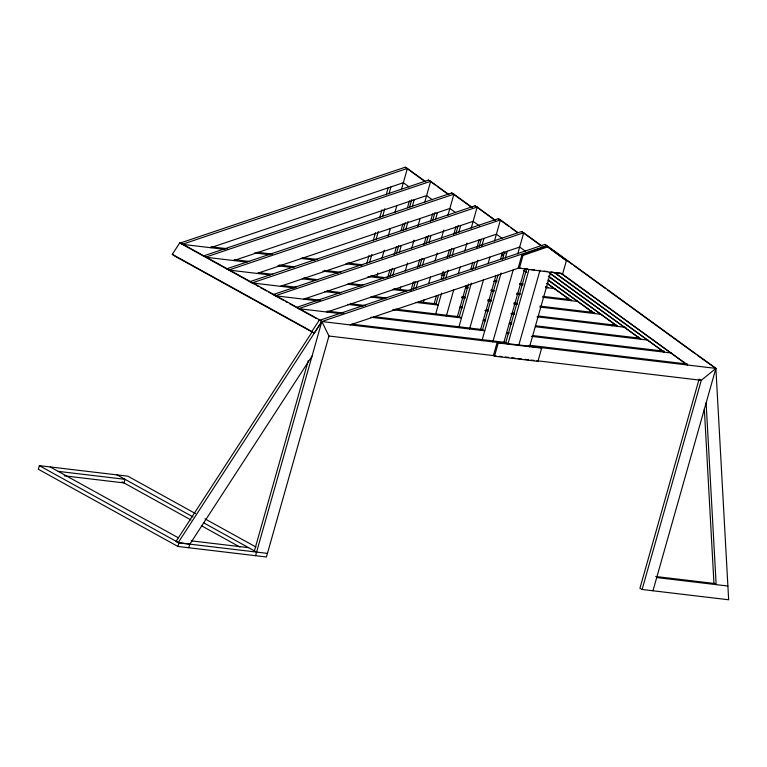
<?xml version="1.0" encoding="UTF-8"?>
<svg xmlns="http://www.w3.org/2000/svg" width="767" height="767" viewBox="0 0 767 767"><rect width="100%" height="100%" fill="white"/><g stroke="black" fill="none" stroke-linecap="round" stroke-linejoin="round"><path stroke-width="1.15" d="M195.566 513.631L127.868 476.182L39.366 465.655L38.35 469.26L177.925 546.459L266.427 556.986L328.947 336.023L321.833 321.526L319.494 319.81L179.919 242.612L172.278 254.299L174.617 256.015L314.192 333.204L321.833 321.526L546.967 245.632L715.889 368.39L728.65 599.775L642.113 589.487L639.927 588.279L699.12 379.099L701.297 380.307L715.889 368.39L697.299 355.255M177.925 546.459L178.951 542.854L267.443 553.381M188.778 547.753L189.804 544.148M254.404 550.879L308.238 360.663M255.564 555.692L321.852 321.45M366.722 263.58L368.994 255.564M373.203 240.675L375.475 232.66M379.694 217.77L381.956 209.755M386.175 194.866L388.112 187.992M369.56 262.496L371.822 254.481M376.041 239.592L378.304 231.576M382.522 216.687L384.785 208.672M389.003 193.783L390.94 186.908M376.52 277.539L377.815 272.975M382.014 258.124L384.277 250.128M388.15 236.418L390.413 228.422M394.938 212.43L396.884 205.575M401.409 189.583L407.392 168.433L405.216 167.225L179.986 243.11M387.699 277.683L389.962 269.658M394.18 254.769L396.443 246.753M400.988 230.723L402.934 223.849M407.469 207.819L409.415 200.944M389.991 276.446L392.253 268.431M396.472 253.541L398.735 245.526M402.953 230.637L405.225 222.622M409.434 207.732L411.706 199.717M392.819 275.363L394.765 268.488M399.3 252.458L401.246 245.584M405.781 229.554L408.054 221.538M412.262 206.649L414.209 199.775M400.106 289.264L400.748 286.983M405.273 270.991L407.536 262.995M411.735 248.144L414.007 240.148M417.881 226.438L420.143 218.442M424.669 202.45L430.651 181.3L428.475 180.092L203.341 255.986M410.911 290.722L413.231 282.524M417.44 267.635L419.712 259.62M423.921 244.731L426.193 236.715M430.402 221.826L432.674 213.811M413.25 289.312L415.196 282.448M419.731 266.408L422.003 258.393M426.212 243.503L428.485 235.488M432.693 220.599L434.966 212.584M416.078 288.229L418.025 281.355M422.559 265.324L424.506 258.45M429.041 242.42L430.987 235.546M435.522 219.515L437.468 212.641M423.365 302.131L424.017 299.849M428.542 283.857L430.479 277.002M435.004 261.01L437.267 253.014M441.466 238.163L443.729 230.167M447.928 215.316L453.92 194.166L451.734 192.958L226.601 268.853M433.901 304.557L436.49 295.391M441.025 279.361L443.297 271.345M447.19 257.597L449.452 249.582M453.671 234.692L455.934 226.677M435.867 304.47L438.456 295.305M443 279.274L444.937 272.4M449.481 256.37L451.744 248.355M455.962 233.465L458.225 225.45M435.733 313.876L441.61 293.08M445.828 278.191L448.091 270.176M452.309 255.286L454.256 248.412M458.791 232.382L460.737 225.508M446.308 316.138L453.738 289.868M458.263 273.877L460.21 267.021M464.735 251.03L466.998 243.034M471.197 228.183L477.179 207.032L475.003 205.824L249.774 281.71M457.122 317.557L466.24 285.353M470.775 269.322L472.721 262.448M476.93 247.559L479.202 239.544M459.126 317.337L468.532 284.126M472.74 269.236L474.687 262.362M479.222 246.332L481.168 239.457M458.992 326.742L471.36 283.042M475.569 268.153L477.841 260.138M481.724 246.389L483.996 238.374M469.567 329.005L483.469 279.888M487.994 263.896L489.931 257.041M494.456 241.049L500.448 219.899L498.262 218.691L273.129 294.586M480.391 330.424L495.981 275.315M500.515 259.284L502.462 252.41M482.395 330.203L497.946 275.228M502.481 259.198L504.427 252.324M481.944 340.701L501.1 273.004M505.319 258.115L507.255 251.24M492.836 341.871L513.2 269.907M517.725 253.915L523.708 232.765L521.522 231.557L296.388 307.452L316.627 318.641M518.195 268.038L521.924 254.826L546.804 246.226L566.429 260.588L562.7 273.8L518.195 268.038L521.713 268.45M494.504 356.185L498.243 342.974L497.16 342.37L493.421 355.581L494.504 356.185L537.926 361.353L541.655 348.141L540.572 347.537M519.278 268.642L523.017 255.43L547.887 246.83M503.957 342.187L524.753 268.709M505.654 343.07L526.718 268.623M507.84 344.278L528.904 269.831M518.684 345.601L540.016 270.205M529.546 346.857L550.61 272.41M642.113 589.487L701.297 380.307L537.82 360.864M652.966 590.772L715.889 368.39L321.833 321.526L318.708 319.791M312.505 331.325L175.988 541.473L178.165 542.681L189.919 544.081L312.064 356.041M178.165 542.681L321.833 321.526M172.278 254.299L311.853 331.488L319.494 319.81M566.286 299.389L568.107 297.893M589.545 312.255L591.367 310.76M611.893 325.86L613.725 324.374M636.073 337.988L637.895 336.492M659.332 350.845L661.164 349.359M682.601 363.711L684.423 362.225M180.072 243.12L182.258 244.328L407.392 168.433L425.733 181.76M210.618 247.703L403.346 182.728L409.127 186.937M233.877 260.569L426.605 195.595L432.396 199.804M257.146 273.435L449.874 208.461L455.656 212.66M280.406 286.302L473.134 221.327L479.883 226.227M303.665 299.168L496.402 234.194L502.184 238.393M326.934 312.025L519.662 247.06L525.443 251.26M546.967 245.632L544.791 244.424L319.561 320.309M350.193 324.892L519.115 267.951M525.232 268.872L527.581 269.15M531.1 269.572L534.618 269.994M538.137 270.406L540.486 270.684M544.004 271.106L547.523 271.528M551.042 271.94L553.391 272.218M556.909 272.64L560.428 273.062M210.906 246.792L227.511 248.757M257.156 252.285L272.573 254.117M302.217 257.645L317.634 259.476M347.278 263.004L362.695 264.836M442.511 274.327L444.879 274.615M494.686 280.54L497.054 280.818M519.585 283.502L523.142 283.924M183.438 244.472L224.942 249.4M254.586 252.928L270.003 254.759M300.837 258.431L315.064 260.118M345.898 263.79L361.315 265.622M441.13 275.113L444.687 275.535M493.306 281.316L496.863 281.738M519.393 284.423L522.95 284.845M545.481 287.529L555.04 288.66M234.165 259.649L249.582 261.489M279.226 265.008L294.643 266.849M324.297 270.368L340.893 272.343M370.538 275.871L385.954 277.702M465.77 287.194L468.138 287.481M490.669 290.156L494.226 290.578M516.757 293.262L520.314 293.684M542.844 296.359L571.396 299.763M247.022 262.132L205.518 257.194L430.651 181.3L448.992 194.626M277.855 265.794L293.272 267.625M322.917 271.154L338.333 272.985M367.978 276.513L383.395 278.344M413.403 281.92L415.772 282.198M465.579 288.124L467.947 288.402M491.666 291.22L494.034 291.508M516.565 294.183L520.131 294.605M542.662 297.289L578.308 301.527M258.613 272.659L272.851 274.356M303.684 278.018L317.912 279.715M348.745 283.378L362.973 285.075M393.807 288.737L409.223 290.568M461.753 296.819L465.32 297.241M487.85 299.926L491.407 300.348M513.938 303.023L517.495 303.444M540.026 306.129L594.665 312.629M270.281 274.998L228.777 270.061L453.92 194.166L472.261 207.493M302.303 278.805L315.342 280.358M347.365 284.164L361.593 285.851M392.426 289.523L406.654 291.211M461.571 297.74L465.128 298.171M487.659 300.846L491.216 301.268M513.746 303.953L517.303 304.374M539.834 307.049L601.568 314.393M281.882 285.525L296.11 287.222M326.943 290.885L341.171 292.582M373.193 296.388L386.232 297.941M418.255 301.747L436.04 303.857L438.216 305.065L415.685 302.39M460.114 306.723L462.491 307.001M486.211 309.83L488.579 310.108M512.298 312.926L514.667 313.214M538.386 316.033L616.649 325.342M294.729 287.999L252.046 282.927L477.179 207.032L495.52 220.359M324.383 291.527L339.8 293.358M370.624 297.03L384.861 298.718M459.932 307.644L462.3 307.931M484.83 310.606L488.387 311.028M510.918 313.713L514.475 314.134M537.005 316.819L626.016 327.404M273.033 294.576L275.497 294.864M305.141 298.392L320.558 300.223M350.203 303.751L365.619 305.582M395.264 309.111L459.299 316.723L461.485 317.931L392.704 309.753M483.383 319.59L485.751 319.868M509.47 322.696L511.838 322.974M535.558 325.793L639.908 338.209M317.998 300.865L275.305 295.794L500.448 219.899L517.821 232.526M347.643 304.394L363.059 306.225M483.191 320.51L485.559 320.798M509.278 323.616L511.647 323.895M535.366 326.723L648.096 340.126M327.221 311.114L343.817 313.089M373.471 316.618L482.568 329.589L484.744 330.798L370.902 317.26M506.642 332.456L509.02 332.734M532.729 335.562L664.356 351.209M341.257 313.732L298.574 308.66L523.708 232.765L542.048 246.092M506.45 333.377L508.828 333.664M531.358 336.339L671.355 352.993M351.67 324.125L505.827 342.456L508.013 343.664M529.911 345.323L687.711 364.085M498.243 342.974L541.655 348.141M328.947 336.023L495.981 355.888M499.288 356.281L501.906 356.588M505.146 356.981L508.674 357.393M511.867 357.777L515.127 358.16M518.061 358.515L521.637 358.937M525.098 359.349L528.616 359.771M530.965 360.049L534.484 360.471M58.215 471.369L125.011 479.317L123.986 482.922L64.227 475.808M655.708 576.496L715.036 583.553M656.705 577.561L727.893 586.026M191.175 540.84L248.594 547.667M565.346 259.984L566.429 260.588M521.924 254.826L523.017 255.43M545.768 286.609L547.226 287.414M617.013 326.013L549.038 276.868M663.541 351.746L554.11 272.477M528.262 345.438L529.719 346.243M536.833 360.749L537.926 361.353M183.294 244.903L254.126 284.078M256.207 285.228L258.297 286.379M260.377 287.529L266.628 290.99M268.709 292.141L283.291 300.204M285.372 301.364L287.462 302.514M289.543 303.665L295.794 307.116M204.942 518.818L255.986 547.044M117.015 474.898L193.054 516.948M203.466 522.711L256.59 552.087M121.991 481.81L190.993 519.978M201.405 525.731L239.946 547.053M50.219 466.95L178.347 537.811M39.366 465.655L177.906 542.279M544.791 244.424L549.613 247.933M551.55 249.333L571.818 264.059M573.745 265.468L605.604 288.613M607.531 290.022L695.372 353.855M521.522 231.557L539.863 244.884M498.262 218.691L508.885 226.409M510.812 227.809L517.572 232.717M475.003 205.824L495.271 220.551M451.734 192.958L472.012 207.684M561.243 273.234L687.529 365.015L560.984 273.435M428.475 180.092L435.234 185M437.161 186.4L446.816 193.418M555.327 272.985L664.27 352.149M405.216 167.225L424.515 181.252M549.421 272.726L641.001 339.282L549.172 272.918M548.328 275.976L617.742 326.416M548.204 279.926L594.483 313.55L547.954 280.118M547.111 283.167L571.214 300.683L546.861 283.368M503.478 251.835L505.405 253.235M501.676 254.193L503.603 255.593M523.851 270.3L526.747 272.41M546.027 286.417L547.954 287.817M501.426 254.385L503.353 255.785M523.602 270.502L526.488 272.601M311.853 331.488L314.192 333.204M179.919 242.612L182.258 244.328M546.804 246.226L564.416 259.304M706.129 402.905L716.148 584.636L713.962 583.428L704.336 408.869"/></g></svg>
